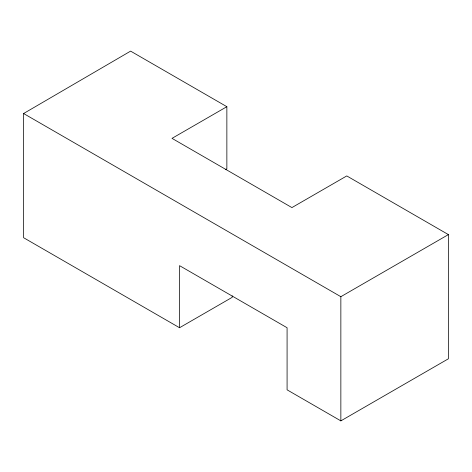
<?xml version="1.0" encoding="UTF-8"?>
<svg xmlns="http://www.w3.org/2000/svg" width="472" height="472" viewBox="0 0 472 472"><rect width="100%" height="100%" fill="white"/><g stroke="black" fill="none" stroke-linecap="round" stroke-linejoin="round"><path stroke-width="0.71" d="M232.236 295.855L232.236 297.313L179.537 327.739L23.6 237.711L23.6 113.528L130.608 51.123L226.861 106.696L226.861 168.787L225.581 169.525M226.861 106.696L172.009 138.361L291.92 207.591L346.772 175.926L448.4 234.602L448.4 358.785L340.855 420.876L287.082 389.831L287.082 327.739L179.537 265.647L179.537 327.739M23.6 113.528L340.855 296.693L448.4 234.602M340.855 296.693L340.855 420.876"/></g></svg>
